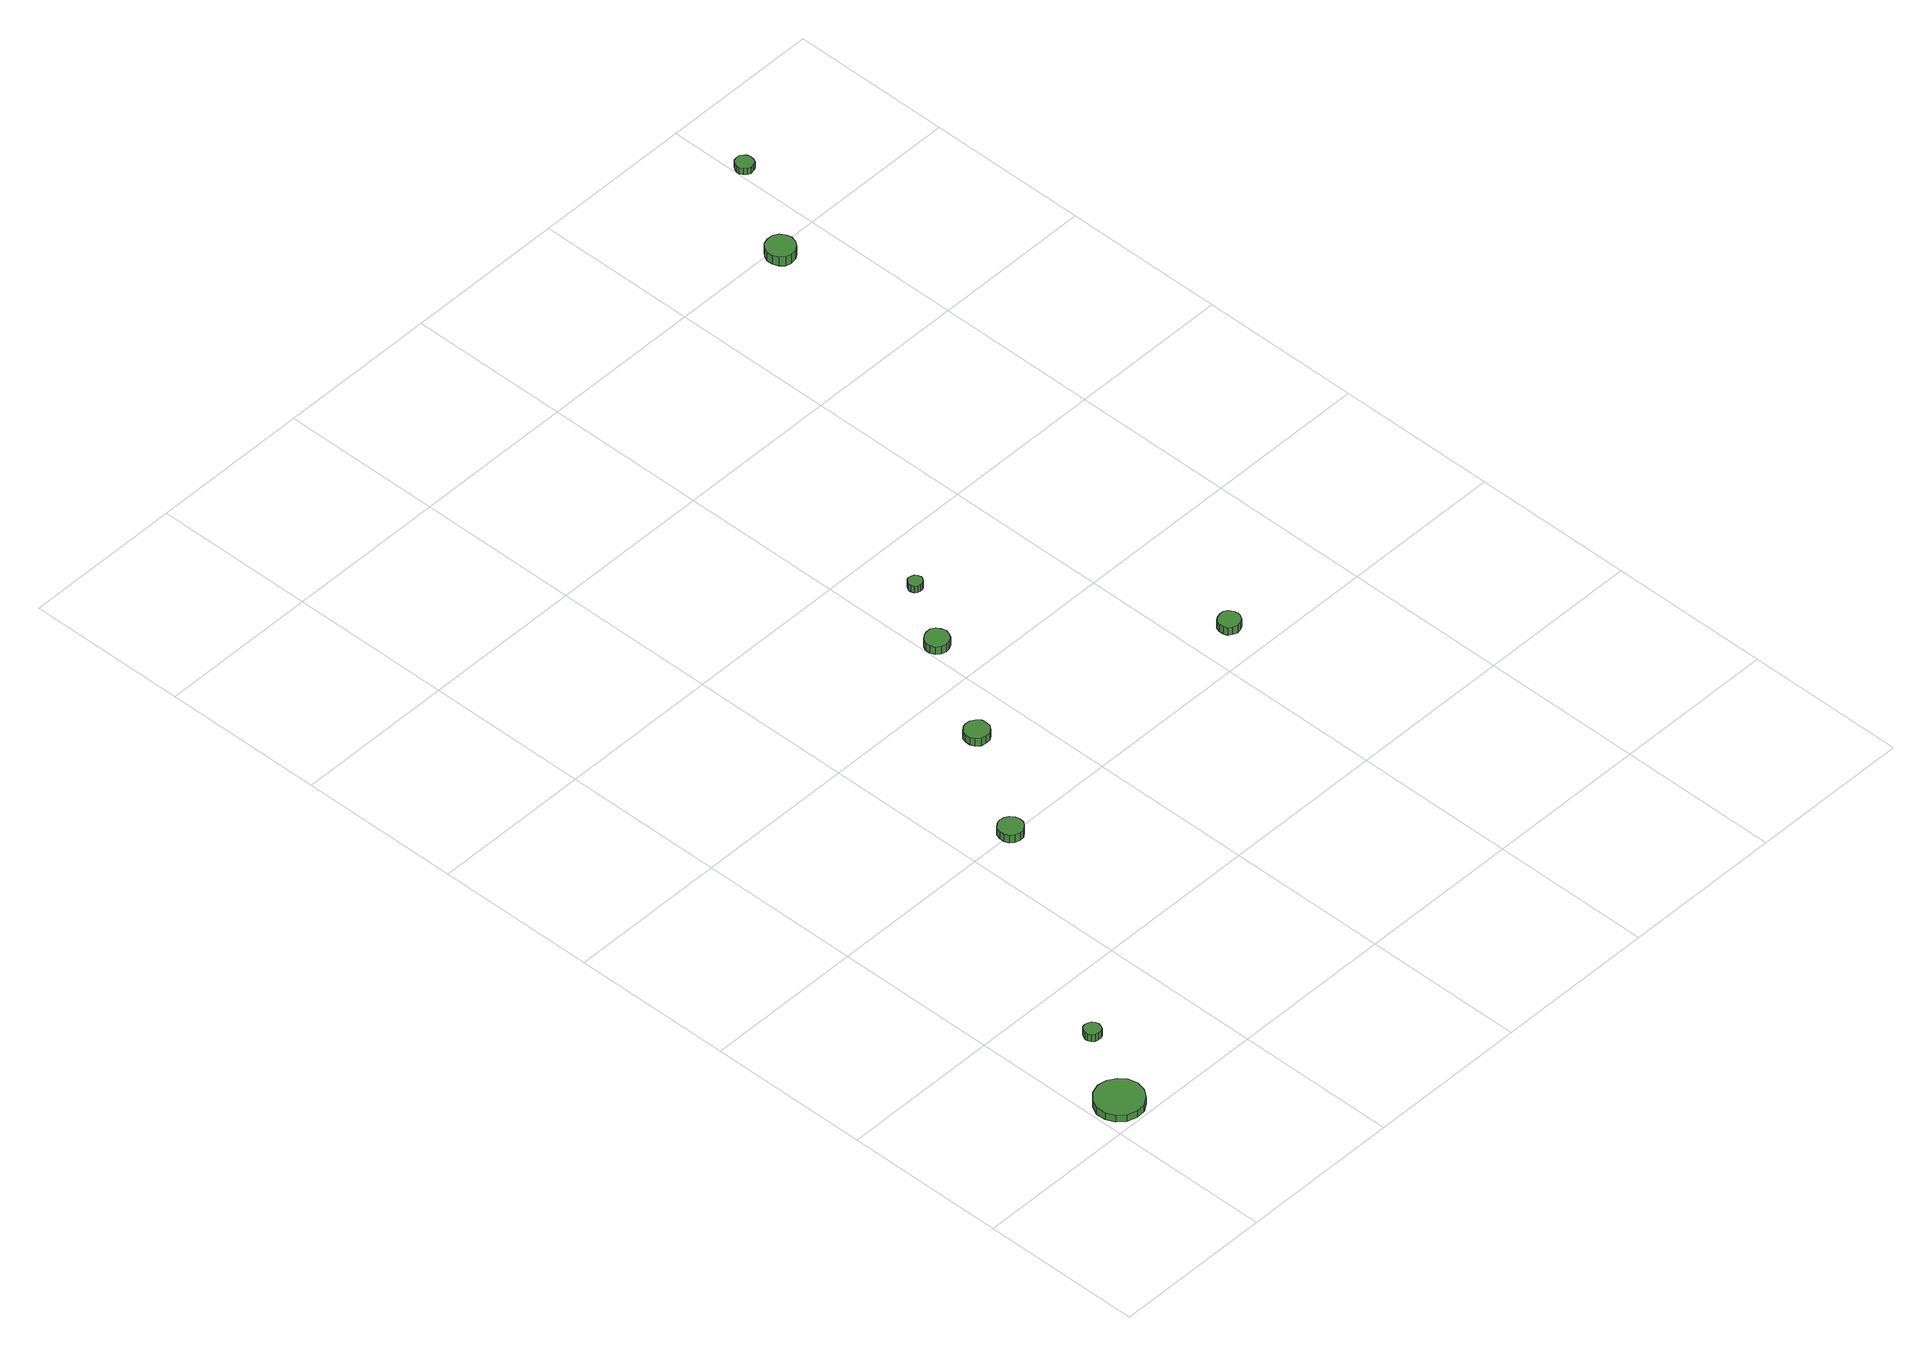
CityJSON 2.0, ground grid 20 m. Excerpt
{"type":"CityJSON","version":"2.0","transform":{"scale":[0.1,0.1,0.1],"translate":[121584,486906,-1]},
"CityObjects":{
"tree1":{"type":"SolitaryVegetationObject","attributes":{"function":"something"},"geometry":[{"type":"MultiSurface","lod":"1","boundaries":[[[0,1,2,3,4,5,6,7,8,9,10,11,12,13,14]],[[15,16,17,18,19,20,21,22,23,24,25,26,27,28,29]],[[0,29,28,1]],[[1,28,27,2]],[[2,27,26,3]],[[3,26,25,4]],[[4,25,24,5]],[[5,24,23,6]],[[6,23,22,7]],[[7,22,21,8]],[[8,21,20,9]],[[9,20,19,10]],[[10,19,18,11]],[[11,18,17,12]],[[12,17,16,13]],[[13,16,15,14]],[[14,15,29,0]]]}]},
"tree2":{"type":"SolitaryVegetationObject","attributes":{"function":"something"},"geometry":[{"type":"MultiSurface","lod":"1","boundaries":[[[30,31,32,33,34,35,36,37,38,39,40,41,42,43,44]],[[45,46,47,48,49,50,51,52,53,54,55,56,57,58,59]],[[30,59,58,31]],[[31,58,57,32]],[[32,57,56,33]],[[33,56,55,34]],[[34,55,54,35]],[[35,54,53,36]],[[36,53,52,37]],[[37,52,51,38]],[[38,51,50,39]],[[39,50,49,40]],[[40,49,48,41]],[[41,48,47,42]],[[42,47,46,43]],[[43,46,45,44]],[[44,45,59,30]]]}]},
"tree3":{"type":"SolitaryVegetationObject","attributes":{"function":"something"},"geometry":[{"type":"MultiSurface","lod":"1","boundaries":[[[60,61,62,63,64,65,66,67,68,69,70,71,72,73,74]],[[75,76,77,78,79,80,81,82,83,84,85,86,87,88,89]],[[60,89,88,61]],[[61,88,87,62]],[[62,87,86,63]],[[63,86,85,64]],[[64,85,84,65]],[[65,84,83,66]],[[66,83,82,67]],[[67,82,81,68]],[[68,81,80,69]],[[69,80,79,70]],[[70,79,78,71]],[[71,78,77,72]],[[72,77,76,73]],[[73,76,75,74]],[[74,75,89,60]]]}]},
"tree4":{"type":"SolitaryVegetationObject","attributes":{"function":"something"},"geometry":[{"type":"MultiSurface","lod":"1","boundaries":[[[90,91,92,93,94,95,96,97,98,99,100,101,102,103,104]],[[105,106,107,108,109,110,111,112,113,114,115,116,117,118,119]],[[90,119,118,91]],[[91,118,117,92]],[[92,117,116,93]],[[93,116,115,94]],[[94,115,114,95]],[[95,114,113,96]],[[96,113,112,97]],[[97,112,111,98]],[[98,111,110,99]],[[99,110,109,100]],[[100,109,108,101]],[[101,108,107,102]],[[102,107,106,103]],[[103,106,105,104]],[[104,105,119,90]]]}]},
"tree5":{"type":"SolitaryVegetationObject","attributes":{"function":"something"},"geometry":[{"type":"MultiSurface","lod":"1","boundaries":[[[120,121,122,123,124,125,126,127,128,129,130,131,132,133,134]],[[135,136,137,138,139,140,141,142,143,144,145,146,147,148,149]],[[120,149,148,121]],[[121,148,147,122]],[[122,147,146,123]],[[123,146,145,124]],[[124,145,144,125]],[[125,144,143,126]],[[126,143,142,127]],[[127,142,141,128]],[[128,141,140,129]],[[129,140,139,130]],[[130,139,138,131]],[[131,138,137,132]],[[132,137,136,133]],[[133,136,135,134]],[[134,135,149,120]]]}]},
"tree6":{"type":"SolitaryVegetationObject","attributes":{"function":"something"},"geometry":[{"type":"MultiSurface","lod":"1","boundaries":[[[150,151,152,153,154,155,156,157,158,159,160,161,162,163,164]],[[165,166,167,168,169,170,171,172,173,174,175,176,177,178,179]],[[150,179,178,151]],[[151,178,177,152]],[[152,177,176,153]],[[153,176,175,154]],[[154,175,174,155]],[[155,174,173,156]],[[156,173,172,157]],[[157,172,171,158]],[[158,171,170,159]],[[159,170,169,160]],[[160,169,168,161]],[[161,168,167,162]],[[162,167,166,163]],[[163,166,165,164]],[[164,165,179,150]]]}]},
"tree7":{"type":"SolitaryVegetationObject","attributes":{"function":"something"},"geometry":[{"type":"MultiSurface","lod":"1","boundaries":[[[180,181,182,183,184,185,186,187,188,189,190,191,192,193,194]],[[195,196,197,198,199,200,201,202,203,204,205,206,207,208,209]],[[180,209,208,181]],[[181,208,207,182]],[[182,207,206,183]],[[183,206,205,184]],[[184,205,204,185]],[[185,204,203,186]],[[186,203,202,187]],[[187,202,201,188]],[[188,201,200,189]],[[189,200,199,190]],[[190,199,198,191]],[[191,198,197,192]],[[192,197,196,193]],[[193,196,195,194]],[[194,195,209,180]]]}]},
"tree8":{"type":"SolitaryVegetationObject","attributes":{"function":"something"},"geometry":[{"type":"MultiSurface","lod":"1","boundaries":[[[210,211,212,213,214,215,216,217,218,219,220,221,222,223,224]],[[225,226,227,228,229,230,231,232,233,234,235,236,237,238,239]],[[210,239,238,211]],[[211,238,237,212]],[[212,237,236,213]],[[213,236,235,214]],[[214,235,234,215]],[[215,234,233,216]],[[216,233,232,217]],[[217,232,231,218]],[[218,231,230,219]],[[219,230,229,220]],[[220,229,228,221]],[[221,228,227,222]],[[222,227,226,223]],[[223,226,225,224]],[[224,225,239,210]]]}]},
"tree9":{"type":"SolitaryVegetationObject","attributes":{"function":"something"},"geometry":[{"type":"MultiSurface","lod":"1","boundaries":[[[240,241,242,243,244,245,246,247,248,249,250,251,252,253,254]],[[255,256,257,258,259,260,261,262,263,264,265,266,267,268,269]],[[240,269,268,241]],[[241,268,267,242]],[[242,267,266,243]],[[243,266,265,244]],[[244,265,264,245]],[[245,264,263,246]],[[246,263,262,247]],[[247,262,261,248]],[[248,261,260,249]],[[249,260,259,250]],[[250,259,258,251]],[[251,258,257,252]],[[252,257,256,253]],[[253,256,255,254]],[[254,255,269,240]]]}]}
},
"vertices":[
[63,33,16],[60,45,16],[53,54,16],[43,60,16],[31,62,16],[19,58,16],[10,50,16],[5,39,16],[5,27,16],[10,16,16],[19,8,16],[31,4,16],[43,5,16],[53,11,16],[60,21,16],[60,21,6],[53,11,6],[43,5,6],[31,4,6],[19,8,6],[10,16,6],[5,27,6],[5,39,6],[10,50,6],[19,58,6],[31,62,6],[43,60,6],[53,54,6],[60,45,6],[63,33,6],
[101,126,16],[100,130,16],[98,133,16],[94,135,16],[90,136,16],[86,135,16],[83,132,16],[81,128,16],[81,124,16],[83,120,16],[86,117,16],[90,116,16],[94,116,16],[98,118,16],[100,122,16],[100,122,6],[98,118,6],[94,116,6],[90,116,6],[86,117,6],[83,120,6],[81,124,6],[81,128,6],[83,132,6],[86,135,6],[90,136,6],[94,135,6],[98,133,6],[100,130,6],[101,126,6],
[273,402,17],[272,408,17],[268,413,17],[263,416,17],[257,417,17],[251,415,17],[246,411,17],[244,405,17],[244,399,17],[246,393,17],[251,389,17],[257,387,17],[263,387,17],[268,391,17],[272,396,17],[272,396,6],[268,391,6],[263,387,6],[257,387,6],[251,389,6],[246,393,6],[244,399,6],[244,405,6],[246,411,6],[251,415,6],[257,417,6],[263,416,6],[268,413,6],[272,408,6],[273,402,6],
[357,530,17],[356,536,17],[352,541,17],[347,544,17],[341,545,17],[335,543,17],[330,539,17],[328,533,17],[328,527,17],[330,522,17],[335,517,17],[341,516,17],[347,516,17],[352,519,17],[356,524,17],[356,524,6],[352,519,6],[347,516,6],[341,516,6],[335,517,6],[330,522,6],[328,527,6],[328,533,6],[330,539,6],[335,543,6],[341,545,6],[347,544,6],[352,541,6],[356,536,6],[357,530,6],
[431,658,17],[429,664,17],[426,669,17],[421,672,17],[415,672,17],[409,670,17],[404,666,17],[402,661,17],[402,655,17],[404,649,17],[409,645,17],[415,643,17],[421,644,17],[426,647,17],[429,652,17],[429,652,6],[426,647,6],[421,644,6],[415,643,6],[409,645,6],[404,649,6],[402,655,6],[402,661,6],[404,666,6],[409,670,6],[415,672,6],[421,672,6],[426,669,6],[429,664,6],[431,658,6],
[474,735,16],[473,739,16],[471,742,16],[468,743,16],[464,744,16],[461,743,16],[458,740,16],[457,737,16],[457,734,16],[458,730,16],[461,728,16],[464,727,16],[468,727,16],[471,729,16],[473,732,16],[473,732,6],[471,729,6],[468,727,6],[464,727,6],[461,728,6],[458,730,6],[457,734,6],[457,737,6],[458,740,6],[461,743,6],[464,744,6],[468,743,6],[471,742,6],[473,739,6],[474,735,6],
[664,448,17],[663,453,17],[660,458,17],[655,461,17],[650,461,17],[644,459,17],[640,456,17],[638,451,17],[638,445,17],[640,440,17],[644,437,17],[650,435,17],[655,436,17],[660,438,17],[663,443,17],[663,443,6],[660,438,6],[655,436,6],[650,435,6],[644,437,6],[640,440,6],[638,445,6],[638,451,6],[640,456,6],[644,459,6],[650,461,6],[655,461,6],[660,458,6],[663,453,6],[664,448,6],
[759,1191,19],[757,1198,19],[753,1204,19],[747,1208,19],[739,1208,19],[732,1206,19],[727,1201,19],[724,1194,19],[724,1187,19],[727,1180,19],[732,1175,19],[739,1173,19],[747,1174,19],[753,1178,19],[757,1184,19],[757,1184,6],[753,1178,6],[747,1174,6],[739,1173,6],[732,1175,6],[727,1180,6],[724,1187,6],[724,1194,6],[727,1201,6],[732,1206,6],[739,1208,6],[747,1208,6],[753,1204,6],[757,1198,6],[759,1191,6],
[822,1309,16],[821,1314,16],[819,1317,16],[815,1320,16],[810,1320,16],[806,1319,16],[803,1316,16],[801,1312,16],[801,1307,16],[803,1303,16],[806,1300,16],[810,1298,16],[815,1299,16],[819,1301,16],[821,1305,16],[821,1305,7],[819,1301,7],[815,1299,7],[810,1298,7],[806,1300,7],[803,1303,7],[801,1307,7],[801,1312,7],[803,1316,7],[806,1319,7],[810,1320,7],[815,1320,7],[819,1317,7],[821,1314,7],[822,1309,7]
]}
